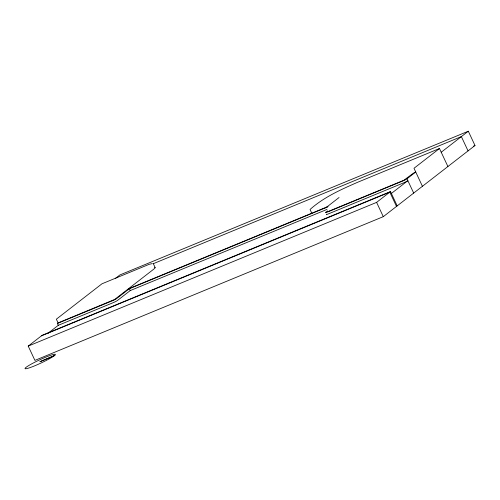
<?xml version="1.0" encoding="UTF-8"?>
<svg xmlns="http://www.w3.org/2000/svg" width="500" height="500" viewBox="0 0 500 500"><rect width="100%" height="100%" fill="white"/><g stroke="black" fill="none" stroke-linecap="round" stroke-linejoin="round"><path stroke-width="0.75" d="M327.488 211.581L328.338 211.431M115.288 278.531L119.919 274.938L468.306 131.219L475 145.5L383.294 216.663L34.913 360.387L28.219 346.1L42.112 335.319L390.5 191.594L397.194 205.881M47.875 333.387L58.269 325.319L57.394 323.456L58.1 322.912L114.631 299.475L153.75 269.163A21.519 2.212 -25.1 0 0 154.594 267.294M327.575 206.95L129.356 288.725L116.675 298.562A3.606 0.369 -25.1 0 1 112.425 300.756L57.394 323.456M327.006 209.406L130.231 290.587L117.544 300.425A3.606 0.369 -25.1 0 1 113.3 302.619L58.269 325.319M325.744 207.85L339.075 197.506M327.519 210.925L325.706 212.331A3.606 0.369 -25.1 0 0 327.531 212.019L402.744 180.987A3.606 0.369 -25.1 0 0 406.994 178.794L415.744 172.006L413.5 173.119L403.794 180.294L328.106 211.525M447.906 166.525L439.469 148.512L413.994 168.281L422.431 186.294M28.219 346.1L376.606 202.375L390.5 191.594M441.213 152.244L468.306 131.219M391.375 193.456L407.869 180.656A3.606 0.369 -25.1 0 1 403.619 182.85L328.4 213.881A3.606 0.369 -25.1 0 1 326.575 214.194M153.369 263.669L461.362 136.606L468.05 150.894M439.469 148.512L357.725 182.237C340.988 189.556 323.775 197.188 310.044 209.481L311.788 213.212M473.556 146.1L475 145.5M128.306 288.9L328.075 206.494M41.419 335.856L389.806 192.138L396.494 206.419M54.531 355.487L39.906 361.725L53.969 355.925M152.375 263.581L149.106 264.344L101.969 283.794L56.35 319.188L58.1 322.912M406.994 178.794L413.688 193.081M376.606 202.375L383.294 216.663M153.356 263.762L155.1 267.488M129.356 288.725L130.231 290.587M54.913 355.163L53.444 356.306A16.756 1.725 -25.1 0 1 27.862 368.319A16.756 1.725 -25.1 0 1 37.356 360.95A16.756 1.725 -25.1 0 1 54.913 355.163"/></g></svg>
